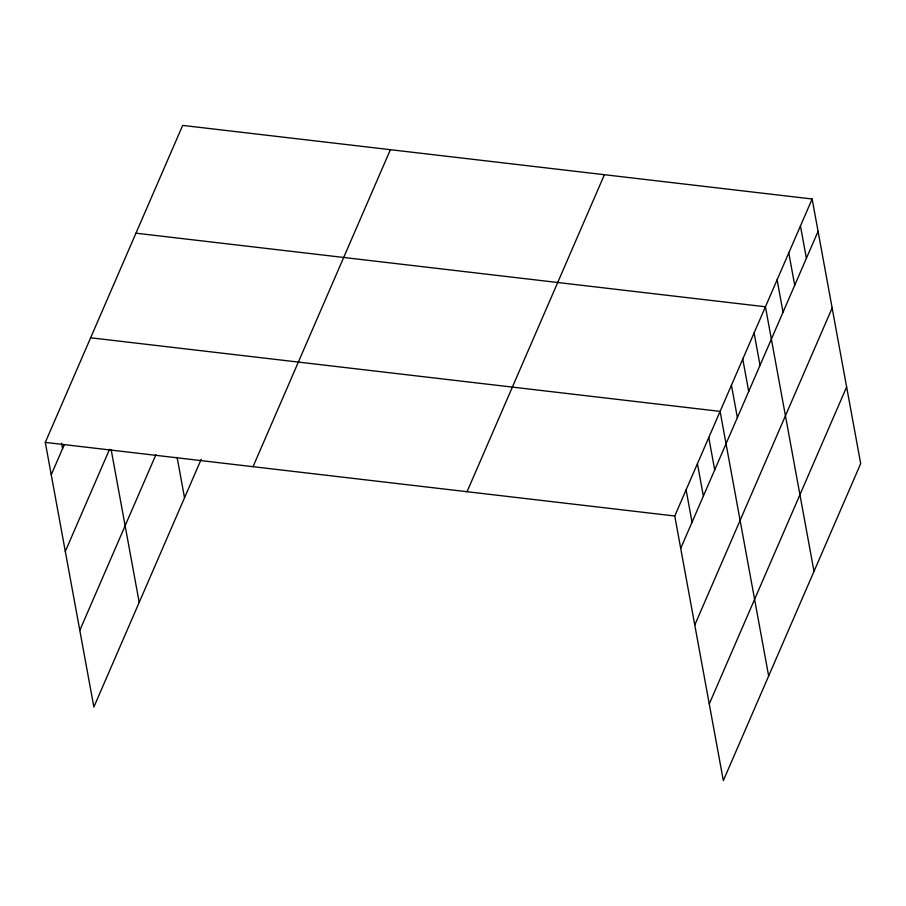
<?xml version="1.0" encoding="UTF-8"?>
<svg xmlns="http://www.w3.org/2000/svg" width="906" height="906" viewBox="0 0 906 906"><rect width="100%" height="100%" fill="white"/><g stroke="black" fill="none" stroke-linecap="round" stroke-linejoin="round"><path stroke-width="1.36" d="M201.211 459.285L93.862 707.008L45.3 442.4L182.672 125.402L812.138 198.992L860.7 463.6L723.328 780.598L674.766 516.001L812.138 198.992M51.234 474.767L64.19 444.88M65.311 551.403L109.558 449.285M79.796 630.372L155.889 454.767M253.023 466.692L390.395 149.683M467.043 491.72L604.415 174.711M680.712 548.368L818.073 231.358M694.777 625.004L832.138 307.995M709.262 703.962L846.634 386.953M135.968 233.182L765.434 306.783L813.996 571.38M90.634 337.791L720.1 411.392L768.662 675.989M45.3 442.4L674.766 516.001M800.462 225.945L806.397 258.301M788.786 252.887L794.721 285.254M777.11 279.829L783.044 312.196M754.098 332.932L760.032 365.299M742.761 359.082L748.707 391.449M731.436 385.243L737.371 417.598M708.764 437.541L714.709 469.908M697.427 463.702L703.373 496.058M686.102 489.852L692.037 522.218M177.123 457.439L184.53 497.779M111.144 449.569L139.196 602.388M61.585 443.227L62.571 448.617"/></g></svg>
